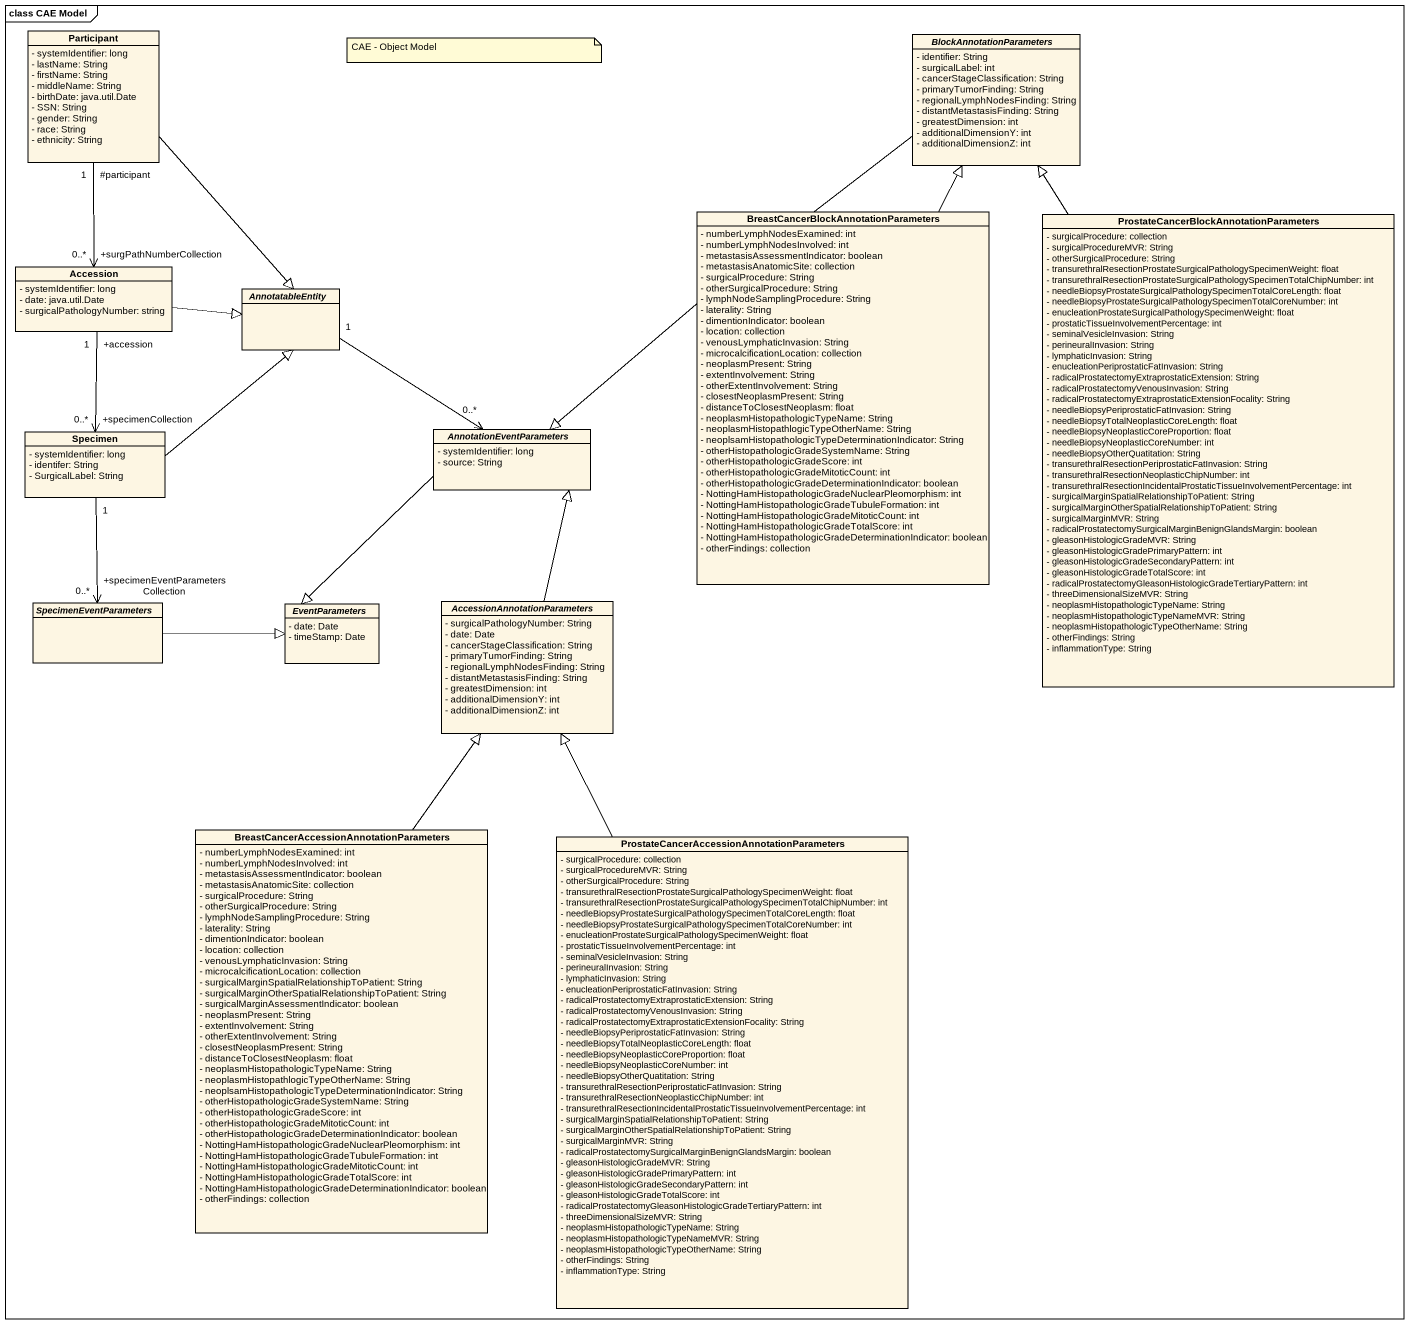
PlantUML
@startuml
mainframe class CAE Model
hide circle
hide empty members
skinparam classAttributeIconSize 0
class "Participant" as Participant_ {
  - systemIdentifier: long
  - lastName: String
  - firstName: String
  - middleName: String
  - birthDate: java.util.Date
  - SSN: String
  - gender: String
  - race: String
  - ethnicity: String
}
abstract class BlockAnnotationParameters {
  - identifier: String
  - surgicalLabel: int
  - cancerStageClassification: String
  - primaryTumorFinding: String
  - regionalLymphNodesFinding: String
  - distantMetastasisFinding: String
  - greatestDimension: int
  - additionalDimensionY: int
  - additionalDimensionZ: int
}
class "BreastCancerBlockAnnotationParameters" as BreastCancerBlockAnnotationP {
  - numberLymphNodesExamined: int
  - numberLymphNodesInvolved: int
  - metastasisAssessmentIndicator: boolean
  - metastasisAnatomicSite: collection
  - surgicalProcedure: String
  - otherSurgicalProcedure: String
  - lymphNodeSamplingProcedure: String
  - laterality: String
  - dimentionIndicator: boolean
  - location: collection
  - venousLymphaticInvasion: String
  - microcalcificationLocation: collection
  - neoplasmPresent: String
  - extentInvolvement: String
  - otherExtentInvolvement: String
  - closestNeoplasmPresent: String
  - distanceToClosestNeoplasm: float
  - neoplasmHistopathologicTypeName: String
  - neoplasmHistopathlogicTypeOtherName: String
  - neoplsamHistopathologicTypeDeterminationIndicator: String
  - otherHistopathologicGradeSystemName: String
  - otherHistopathologicGradeScore: int
  - otherHistopathologicGradeMitoticCount: int
  - otherHistopathologicGradeDeterminationIndicator: boolean
  - NottingHamHistopathologicGradeNuclearPleomorphism: int
  - NottingHamHistopathologicGradeTubuleFormation: int
  - NottingHamHistopathologicGradeMitoticCount: int
  - NottingHamHistopathologicGradeTotalScore: int
  - NottingHamHistopathologicGradeDeterminationIndicator: boolean
  - otherFindings: collection
}
class "ProstateCancerBlockAnnotationParameters" as ProstateCancerBlockAnnotatio {
  - surgicalProcedure: collection
  - surgicalProcedureMVR: String
  - otherSurgicalProcedure: String
  - transurethralResectionProstateSurgicalPathologySpecimenWeight: float
  - transurethralResectionProstateSurgicalPathologySpecimenTotalChipNumber: int
  - needleBiopsyProstateSurgicalPathologySpecimenTotalCoreLength: float
  - needleBiopsyProstateSurgicalPathologySpecimenTotalCoreNumber: int
  - enucleationProstateSurgicalPathologySpecimenWeight: float
  - prostaticTissueInvolvementPercentage: int
  - seminalVesicleInvasion: String
  - perineuralInvasion: String
  - lymphaticInvasion: String
  - enucleationPeriprostaticFatInvasion: String
  - radicalProstatectomyExtraprostaticExtension: String
  - radicalProstatectomyVenousInvasion: String
  - radicalProstatectomyExtraprostaticExtensionFocality: String
  - needleBiopsyPeriprostaticFatInvasion: String
  - needleBiopsyTotalNeoplasticCoreLength: float
  - needleBiopsyNeoplasticCoreProportion: float
  - needleBiopsyNeoplasticCoreNumber: int
  - needleBiopsyOtherQuatitation: String
  - transurethralResectionPeriprostaticFatInvasion: String
  - transurethralResectionNeoplasticChipNumber: int
  - transurethralResectionIncidentalProstaticTissueInvolvementPercentage: int
  - surgicalMarginSpatialRelationshipToPatient: String
  - surgicalMarginOtherSpatialRelationshipToPatient: String
  - surgicalMarginMVR: String
  - radicalProstatectomySurgicalMarginBenignGlandsMargin: boolean
  - gleasonHistologicGradeMVR: String
  - gleasonHistologicGradePrimaryPattern: int
  - gleasonHistologicGradeSecondaryPattern: int
  - gleasonHistologicGradeTotalScore: int
  - radicalProstatectomyGleasonHistologicGradeTertiaryPattern: int
  - threeDimensionalSizeMVR: String
  - neoplasmHistopathologicTypeName: String
  - neoplasmHistopathologicTypeNameMVR: String
  - neoplasmHistopathologicTypeOtherName: String
  - otherFindings: String
  - inflammationType: String
}
class Accession {
  - systemIdentifier: long
  - date: java.util.Date
  - surgicalPathologyNumber: string
}
abstract class AnnotatableEntity
class Specimen {
  - systemIdentifier: long
  - identifer: String
  - SurgicalLabel: String
}
abstract class AnnotationEventParameters {
  - systemIdentifier: long
  - source: String
}
abstract class SpecimenEventParameters
abstract class "AccessionAnnotationParameters" as AccessionAnnotationParameter {
  - surgicalPathologyNumber: String
  - date: Date
  - cancerStageClassification: String
  - primaryTumorFinding: String
  - regionalLymphNodesFinding: String
  - distantMetastasisFinding: String
  - greatestDimension: int
  - additionalDimensionY: int
  - additionalDimensionZ: int
}
abstract class EventParameters {
  - date: Date
  - timeStamp: Date
}
class "BreastCancerAccessionAnnotationParameters" as BreastCancerAccessionAnnotat {
  - numberLymphNodesExamined: int
  - numberLymphNodesInvolved: int
  - metastasisAssessmentIndicator: boolean
  - metastasisAnatomicSite: collection
  - surgicalProcedure: String
  - otherSurgicalProcedure: String
  - lymphNodeSamplingProcedure: String
  - laterality: String
  - dimentionIndicator: boolean
  - location: collection
  - venousLymphaticInvasion: String
  - microcalcificationLocation: collection
  - surgicalMarginSpatialRelationshipToPatient: String
  - surgicalMarginOtherSpatialRelationshipToPatient: String
  - surgicalMarginAssessmentIndicator: boolean
  - neoplasmPresent: String
  - extentInvolvement: String
  - otherExtentInvolvement: String
  - closestNeoplasmPresent: String
  - distanceToClosestNeoplasm: float
  - neoplasmHistopathologicTypeName: String
  - neoplasmHistopathlogicTypeOtherName: String
  - neoplsamHistopathologicTypeDeterminationIndicator: String
  - otherHistopathologicGradeSystemName: String
  - otherHistopathologicGradeScore: int
  - otherHistopathologicGradeMitoticCount: int
  - otherHistopathologicGradeDeterminationIndicator: boolean
  - NottingHamHistopathologicGradeNuclearPleomorphism: int
  - NottingHamHistopathologicGradeTubuleFormation: int
  - NottingHamHistopathologicGradeMitoticCount: int
  - NottingHamHistopathologicGradeTotalScore: int
  - NottingHamHistopathologicGradeDeterminationIndicator: boolean
  - otherFindings: collection
}
class "ProstateCancerAccessionAnnotationParameters" as ProstateCancerAccessionAnnot {
  - surgicalProcedure: collection
  - surgicalProcedureMVR: String
  - otherSurgicalProcedure: String
  - transurethralResectionProstateSurgicalPathologySpecimenWeight: float
  - transurethralResectionProstateSurgicalPathologySpecimenTotalChipNumber: int
  - needleBiopsyProstateSurgicalPathologySpecimenTotalCoreLength: float
  - needleBiopsyProstateSurgicalPathologySpecimenTotalCoreNumber: int
  - enucleationProstateSurgicalPathologySpecimenWeight: float
  - prostaticTissueInvolvementPercentage: int
  - seminalVesicleInvasion: String
  - perineuralInvasion: String
  - lymphaticInvasion: String
  - enucleationPeriprostaticFatInvasion: String
  - radicalProstatectomyExtraprostaticExtension: String
  - radicalProstatectomyVenousInvasion: String
  - radicalProstatectomyExtraprostaticExtensionFocality: String
  - needleBiopsyPeriprostaticFatInvasion: String
  - needleBiopsyTotalNeoplasticCoreLength: float
  - needleBiopsyNeoplasticCoreProportion: float
  - needleBiopsyNeoplasticCoreNumber: int
  - needleBiopsyOtherQuatitation: String
  - transurethralResectionPeriprostaticFatInvasion: String
  - transurethralResectionNeoplasticChipNumber: int
  - transurethralResectionIncidentalProstaticTissueInvolvementPercentage: int
  - surgicalMarginSpatialRelationshipToPatient: String
  - surgicalMarginOtherSpatialRelationshipToPatient: String
  - surgicalMarginMVR: String
  - radicalProstatectomySurgicalMarginBenignGlandsMargin: boolean
  - gleasonHistologicGradeMVR: String
  - gleasonHistologicGradePrimaryPattern: int
  - gleasonHistologicGradeSecondaryPattern: int
  - gleasonHistologicGradeTotalScore: int
  - radicalProstatectomyGleasonHistologicGradeTertiaryPattern: int
  - threeDimensionalSizeMVR: String
  - neoplasmHistopathologicTypeName: String
  - neoplasmHistopathologicTypeNameMVR: String
  - neoplasmHistopathologicTypeOtherName: String
  - otherFindings: String
  - inflammationType: String
}
Participant_ "#participant\n1" --> "+surgPathNumberCollection\n0..*" Accession
Participant_ --|> AnnotatableEntity
BlockAnnotationParameters --|> AnnotationEventParameters
BreastCancerBlockAnnotationP -up-|> BlockAnnotationParameters
ProstateCancerBlockAnnotatio -up-|> BlockAnnotationParameters
Accession -right-|> AnnotatableEntity
Accession "+accession\n1" --> "+specimenCollection\n0..*" Specimen
AnnotatableEntity "1" --> "0..*" AnnotationEventParameters
Specimen -up-|> AnnotatableEntity
Specimen "1" --> "+specimenEventParametersCollection\n0..*" SpecimenEventParameters
AnnotationEventParameters --|> EventParameters
SpecimenEventParameters -right-|> EventParameters
AccessionAnnotationParameter -up-|> AnnotationEventParameters
BreastCancerAccessionAnnotat -up-|> AccessionAnnotationParameter
ProstateCancerAccessionAnnot -up-|> AccessionAnnotationParameter
note as N1
  CAE - Object Model
end note
@enduml
